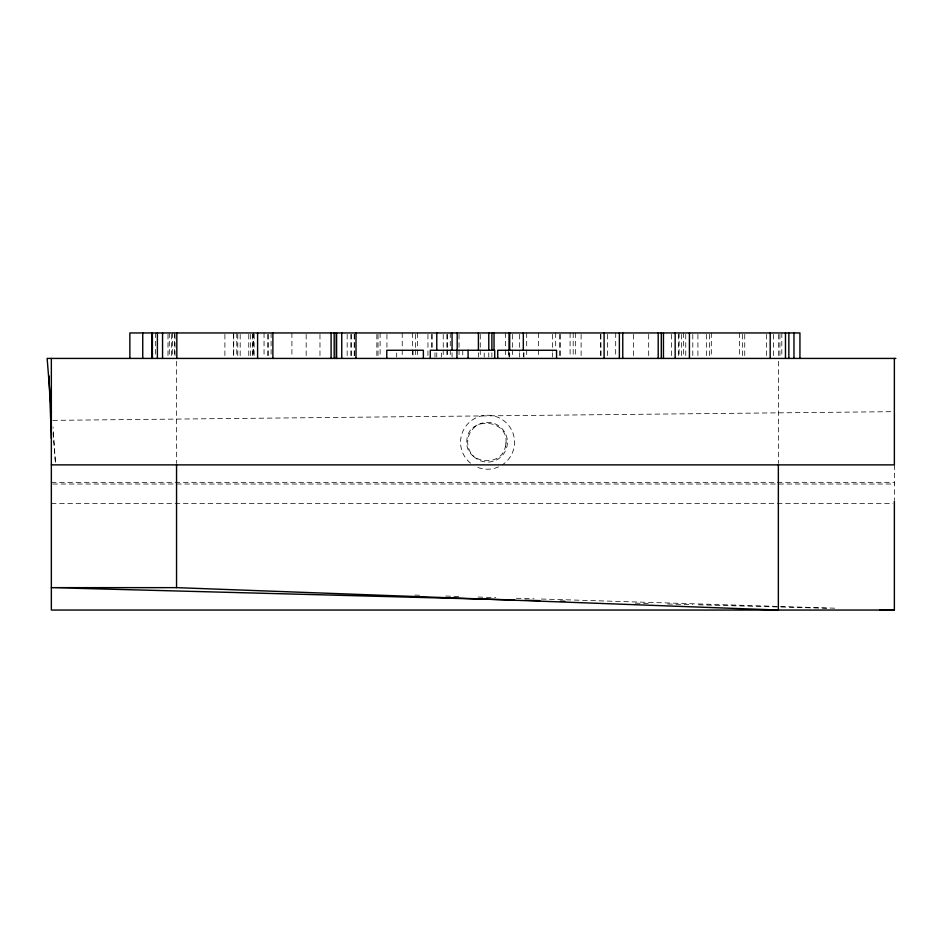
<?xml version="1.0" encoding="UTF-8"?>
<svg xmlns="http://www.w3.org/2000/svg" width="943" height="943" viewBox="0 0 943 943"><rect width="100%" height="100%" fill="white"/><g stroke="black" fill="none" stroke-linecap="round" stroke-linejoin="round"><path stroke-width="0.71" stroke-dasharray="4.71 3.54" d="M506.002 443.163C508.572 418.456 467.469 415.887 466.82 440.711C464.498 463.331 500.969 468.777 505.424 446.558M505.401 446.888L506.026 442.904M52.82 420.366L892.891 411.667M51.346 482.333L894.365 482.333M52.82 484.018L894.365 484.018M51.346 503.562L892.891 503.562M635.299 603.155L648.666 603.52M667.691 604.015L692.81 604.687M698.598 604.84L826.693 608.247M414.837 595.08L420.719 595.257M445.733 596.047L458.97 596.459M478.089 597.049L495.747 597.603M516.34 598.251L533.986 598.793M541.341 599.029L835.522 608.211M53.067 432.79L55.496 463.426L53.02 426.967M894.365 464.875L894.365 500.073M781.818 332.95L781.818 357.008M779.92 334.364L779.92 357.008M778.682 334.364L778.682 357.008M778.352 361.334L778.352 463.426M773.578 334.364L773.578 357.008M766.541 334.364L766.541 357.008M744.746 334.364L744.746 357.008M742.612 334.364L742.612 357.008M739.512 332.95L739.512 357.008M711.305 332.95L711.305 357.008M709.49 334.364L709.49 357.008M706.413 334.364L706.413 357.008M697.914 334.364L697.914 357.008M692.799 334.364L692.799 357.008M685.761 334.364L685.761 357.008M683.651 332.95L683.651 357.008M681.53 334.364L681.53 357.008M679.101 332.95L679.101 357.008M678.536 334.364L678.536 357.008M671.499 334.364L671.499 357.008M648.69 334.364L648.69 357.008M633.413 334.364L633.413 358.423M615.72 332.95L615.673 357.008M607.469 334.364L607.469 357.008M600.891 334.364L601.068 357.008M600.432 334.364L600.432 357.008M581.112 334.364L581.112 357.008M575.324 332.95L575.324 357.008M573.191 332.95L573.191 357.008M570.091 332.95L570.091 357.008M560.614 334.364L560.614 357.008M559.423 334.364L559.423 357.008M555.698 332.95L555.698 348.509M552.633 334.364L552.633 351.35M552.633 352.765L552.633 357.008M538.37 332.95L538.37 348.509M538.37 349.924L538.37 357.008M526.701 332.95L526.701 348.509M526.701 349.924L526.701 357.008M523.954 352.765L523.954 357.008M523.318 352.765L523.318 357.008M519.664 334.364L519.664 351.35M519.664 352.765L519.664 357.008M512.438 334.364L512.438 348.509M512.438 349.924L512.438 357.008M509.691 352.765L509.691 357.008M509.055 352.765L509.055 357.008M508.466 350.266L508.466 357.055M505.401 332.95L505.401 348.509M505.401 349.924L505.401 357.008M491.881 352.765L491.881 357.008M488.78 352.765L488.78 357.008M484.219 352.988L484.219 357.055M480.258 334.364L480.258 348.509M480.258 349.924L480.258 357.008M478.407 352.765L478.407 357.008M462.765 350.266L462.765 357.055M459.041 334.364L459.041 348.509M459.041 349.924L459.041 357.008M452.062 352.765L452.062 357.008M450.271 332.95L450.271 348.509M450.271 349.924L450.271 357.008M447.512 334.364L447.512 348.509M447.512 349.924L447.512 357.008M446.888 334.364L446.888 348.509M446.888 349.924L446.888 357.008M443.234 334.364L443.234 348.509M443.234 349.924L443.234 357.008M441.324 352.988L441.324 357.055M436.774 352.765L436.774 357.008M434.982 352.765L434.982 357.008M432.236 334.364L432.236 348.509M431.599 334.364L431.599 348.509M427.945 334.364L427.945 357.008M417.631 332.95L417.631 348.509M417.631 349.924L417.631 357.008M415.498 334.364L415.498 348.509M415.498 349.924L415.498 357.008M413.069 350.266L413.069 357.055M412.397 332.95L412.397 348.509M412.397 349.924L412.397 357.008M402.213 332.95L402.213 348.509M402.213 349.924L402.213 357.008M396.673 352.988L396.673 357.055M386.936 334.364L386.936 348.509M380.112 332.95L380.112 357.008M378.025 334.364L378.025 357.008M376.846 334.364L376.846 357.008M354.521 334.364L354.521 357.008M354.214 334.364L354.214 357.008M351.468 334.364L351.468 357.008M350.831 334.364L350.831 357.008M347.177 334.364L347.177 357.008M319.972 334.364L319.972 357.008M306.169 334.364L306.169 357.008M291.906 332.95L291.906 357.008M271.089 332.95L271.089 357.008M268.331 334.364L268.331 357.008M267.706 334.364L267.706 357.008M264.052 332.95L264.052 357.008M254.115 334.364L254.115 357.008M253.702 332.95L253.702 357.008M253.054 332.95L253.054 357.008M252.429 334.364L252.429 357.008M250.602 334.364L250.602 357.008M248.763 334.364L248.763 357.008M240.182 334.364L240.182 357.008M237.777 334.364L237.777 357.008M236.787 332.95L236.787 357.008M233.711 332.95L233.711 357.008M233.392 334.364L233.392 357.008M224.894 334.364L224.894 357.008M176.553 361.334L176.553 463.426M175.033 334.364L175.033 357.008M174.538 332.95L174.538 357.008M172.392 332.95L172.286 357.008M171.65 334.364L171.65 357.008M169.292 332.95L169.292 357.008M167.995 334.364L167.995 357.008M155.477 332.95L155.477 357.008M470.557 463.202A26.993 26.993 0 0 1 468.471 423.136A26.993 26.993 0 0 1 508.536 425.246A26.993 26.993 0 0 1 502.254 464.875M498.541 466.891A26.993 26.993 0 0 1 476.569 466.891M473.504 456.271A19.862 19.862 0 0 0 506.745 447.371A19.862 19.862 0 0 0 482.415 423.042A19.862 19.862 0 0 0 473.504 456.271"/><path stroke-width="1.41" d="M895.85 358.423L47.15 358.423L51.441 412.374M51.346 464.875L894.365 464.875L894.365 358.423M778.352 464.875L778.352 610.05L176.553 587.642L51.346 587.642L514.784 599.96M894.365 501.204L894.365 610.05L51.346 610.05L51.346 358.423M525.086 600.231L539.797 600.62M560.39 601.174L564.81 601.292M879.654 609.661L894.365 610.05M48.989 375.915L51.405 438.625M799.935 358.423L799.935 332.95L129.863 332.95L129.863 358.423M793.971 332.95L793.971 358.423M788.855 332.95L788.855 358.423M785.472 332.95L785.472 358.423M770.195 332.95L770.195 358.423M689.427 332.95L689.427 358.423M675.164 332.95L675.164 358.423M663.448 332.95L663.448 358.423M661.302 332.95L661.302 358.423M658.202 332.95L658.202 358.423M622.757 332.95L622.757 358.423M619.374 332.95L619.374 358.423M604.098 332.95L604.098 358.423M556.559 358.423L556.559 350.266L497.739 350.266L497.739 358.423M523.318 332.95L523.318 349.924M509.691 332.95L509.691 349.924M509.055 332.95L509.055 349.924M494.721 358.423L494.721 350.266L430.291 350.266L430.291 358.423M494.026 332.95L494.026 349.924M491.881 332.95L491.881 349.924M488.78 332.95L488.78 349.924M478.407 332.95L478.407 349.924M468.082 350.266L468.082 358.423M457.202 332.95L457.202 349.924M456.942 350.266L456.942 358.423M452.062 332.95L452.062 349.924M436.774 332.95L436.774 349.924M423.372 358.423L423.372 350.266L386.783 350.266L386.783 358.423M356.006 332.95L356.006 358.423M341.743 332.95L341.743 358.423M336.568 332.95L336.568 358.423M336.321 332.95L336.321 358.423M334.187 332.95L334.187 358.423M331.087 332.95L331.087 358.423M272.881 332.95L272.881 358.423M257.592 332.95L257.592 358.423M176.824 332.95L176.824 358.423M176.553 464.875L176.553 587.642M162.561 332.95L162.561 358.423M157.387 332.95L157.387 358.423M152.401 332.95L152.401 358.423M151.764 332.95L151.764 358.423M142.747 332.95L142.747 358.423"/></g></svg>
